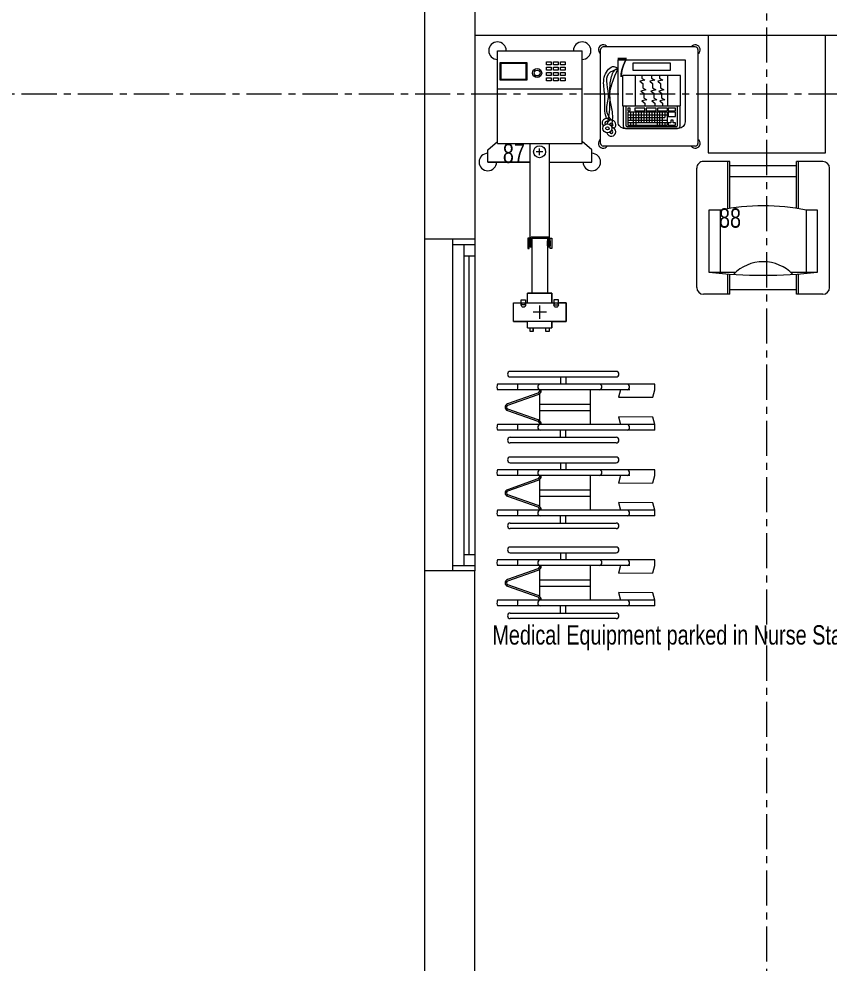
# Model space of a CAD drawing. Header units: millimetres. Extents: x 26027 to 581921, y 7230 to 233891.
# Drawn here: x 462471 to 466137, y 189363 to 193635 of the extents above; entities that cross this region are included whole.
import ezdxf

# ---------------------------------------------------------------- set-up
doc = ezdxf.new("R2010")
doc.units = ezdxf.units.MM
doc.header["$LTSCALE"] = 5
doc.linetypes.add('CENTER', pattern=[50.800000000000004, 31.75, -6.35, 6.35, -6.35])
doc.linetypes.add('HIDDEN2', pattern=[0.1875, 0.125, -0.0625])
doc.layers.get('0').update_dxf_attribs({"color": 252})
for name, color, linetype, lineweight in [('Aluminum', 252, 'Continuous', 5), ('E-ELEC-EQPM-2', 85, 'Continuous', 30), ('Medical Equipment and Furniture', 252, 'Continuous', 0), ('Medical Equipment and Furniture1', 252, 'Continuous', 5), ('Proj', 252, 'HIDDEN2', 5), ('Structure', 252, 'Continuous', 5), ('Walls', 252, 'Continuous', 5)]:
    doc.layers.add(name, color=color, linetype=linetype, lineweight=lineweight)
doc.layers.add('axes', color=252, linetype='Continuous')
doc.layers.add('EXF', color=7, linetype='Continuous', lineweight=30, true_color=0x4e7e3e)
doc.styles.add('X3G_ENTITY_257CFD', font='swisscl.ttf', dxfattribs={"height": 200})

# ---------------------------------------------------------------- blocks, each defined once
blk = doc.blocks.new('HF14449A-P')
for p, q in [((-0.2243775059751442, 0.0577370373966586), (-0.7026048648096104, 0.05773703739666241)), ((-0.04999999999999999, 0), (-0.7602007859651527, -5.054984208996416e-15)), ((-0.7026048648096106, 0.03233703739660326), (-0.2243775059751444, 0.03233703739659945)), ((-0.4762358073185771, 0.03205029861285438), (-0.4762358073185771, -0.0002950138872212758)), ((-0.4508358073185177, 0.03205029861285416), (-0.4508358073185179, -0.0002950138872215013)), ((-0.04999999999999999, -0.02546865540998122), (-0.04999999999999999, 0)), ((-0.1618031039336351, -0.02540000000006603), (-0.7597345173729635, -0.02540000000006154)), ((-0.5779570220005814, -0.04094671940020574), (-0.715803614172783, -0.0895781253343097)), ((-0.5699330887511544, -0.0249490048305598), (-0.5699330887511544, -0.03324462882808872)), ((-0.5635830887511395, -0.03462026651602752), (-0.5635830887511395, -0.02510498611284625)), ((-0.3406452755967694, -0.1836926569049857), (-0.3406452755967694, -0.02510498611284427)), ((-0.2045311156582478, -0.0254000000000658), (-0.2137922712057258, -0.05952686438313258)), ((-0.05894155976088927, -0.05841782636047377), (-0.04999999999999999, -0.02546865540998122)), ((-0.7136895064055186, -0.09556586718853083), (-0.5759671819457279, -0.04700435971061574)), ((-0.570845275597542, -0.0440487082108167), (-0.570845275597542, -0.1647392152101756)), ((-0.2137922712057258, -0.05952686438313258), (-0.05894155976088927, -0.05841782636047377)), ((-0.715803614172783, -0.1192097980866842), (-0.5779570220005821, -0.1678412040207864)), ((-0.5759671819457277, -0.1617835637103768), (-0.7136895064055184, -0.1132220562324626)), ((-0.570845275597542, -0.08993485218987125), (-0.3406452755967694, -0.08993485218987127)), ((-0.570845275597542, -0.1188530712311206), (-0.3406452755967694, -0.1188530712311206)), ((-0.05894155976089149, -0.1493492852977452), (-0.2137922712057282, -0.1482402472750863)), ((-0.2137922712057282, -0.1482402472750863), (-0.2045312076090601, -0.1823667728243303)), ((-0.04990334317732587, -0.18265463148602), (-0.05894155976089149, -0.1493492852977452)), ((-0.05000000000000066, -0.1826621255453766), (-0.7602007859651534, -0.1826621255453819)), ((-0.05000000000000066, -0.2077671116582189), (-0.7592690704582763, -0.2077671116582242)), ((-0.5699330887511542, -0.1755432945929038), (-0.5699330887511542, -0.1836926569049863)), ((-0.5635830887511393, -0.1836926569049863), (-0.5635830887511393, -0.174167656904965)), ((-0.476235807318576, -0.2401124241582979), (-0.4762358073185762, -0.207767111658222)), ((-0.4508358073185166, -0.2401124241582974), (-0.4508358073185168, -0.2077671116582218)), ((-0.05000000000000066, -0.2077671116582189), (-0.05000000000000066, -0.1826621255453766)), ((-0.7026048648096095, -0.2403991629420465), (-0.2243775059751436, -0.2403991629420427)), ((-0.2243775059751433, -0.2657991629421019), (-0.7026048648096095, -0.2657991629421059))]:
    blk.add_line(p, q)
for centre, radius, start, end in [((-0.7026048648096104, 0.04503703739663294), 0.01270000000002967, 90, 180), ((-0.7026048648096104, 0.04503703739663294), 0.01270000000002961, 180, 270), ((-0.2243775059751444, 0.04503703739662913), 0.0127000000000296, 0, 89.99999999999841), ((-0.2243775059751444, 0.04503703739662913), 0.01270000000002961, 270, 0), ((-0.566079508239445, -0.01284776864409838), 0.01270000000002961, 98.73327038483916, 261.2511914792197), ((-0.5847926271257111, -0.0257948213360439), 0.01662244002466088, 294.2819703179935, 333.3731708131581), ((-0.5847926271257111, -0.0257948213360439), 0.02297244002467565, 292.5925545036951, 337.4074454963046), ((-0.301022758555312, -0.01288636813252329), 0.01270000000002962, 279.8277505499607, 82.50015573991185), ((-0.7105766807991707, -0.1043939617104967), 0.01571081920264343, 109.4325194380774, 250.5674805619225), ((-0.7105766807991707, -0.1043939617104967), 0.009360819202628655, 109.4228781946352, 250.5771218053662), ((-0.5847926271257107, -0.1829931020849487), 0.01662244002466079, 26.62682918684179, 65.71802968200791), ((-0.5847926271257107, -0.1829931020849487), 0.02297244002467567, 22.59255450369536, 67.40744549630338), ((-0.5660795082394439, -0.1952143569013449), 0.01270000000002957, 98.74880852078181, 261.2667296151592), ((-0.7026048648096095, -0.2530991629420762), 0.01270000000002958, 90, 180), ((-0.7026048648096095, -0.2530991629420762), 0.01270000000002967, 180, 270), ((-0.2243775059751433, -0.2530991629420724), 0.01270000000002959, 0, 90.00000000000159), ((-0.2243775059751433, -0.2530991629420724), 0.01270000000002961, 270, 0)]:
    blk.add_arc(centre, radius, start, end)
for centre, major_axis, ratio, start_param, end_param in [((-0.7597345173729635, -0.01255223135597267), (-5.915017985722951e-17, 0.01270000000002961), 0.2413765849549183, 0.1526955143072228, 3.141592653589811), ((-0.6698250405496151, -0.01270000510481024), (-3.162756151788923e-17, 0.012697209258653), 0.07812500689761234, 3.141592653589529, 6.498141927817123), ((-0.1757684522076221, -0.01248005796425654), (-1.059669164413782e-16, 0.01270000000002963), 0.9645786867561409, 3.250376864358358, 6.096806715279353), ((-0.759734928211715, -0.1952146186017943), (-1.451081288490829e-05, 0.01269126610106531), 0.2416784160878545, 0.1477409326276395, 3.289333586217433), ((-0.6698250405496158, -0.1953621306501871), (3.020299524565961e-17, 0.01269720925865308), 0.07812500689761107, 3.141592653589598, 6.498141927817073), ((-0.1757684522076228, -0.1951457014914397), (-1.231854239787966e-15, 0.01270000000002964), 0.9645786867561366, 3.252899155220677, 6.098307585245313)]:
    blk.add_ellipse(centre, major_axis=major_axis, ratio=ratio, start_param=start_param, end_param=end_param)
blk = doc.blocks.new('IC.9')
at = {"layer": 'Medical Equipment and Furniture1'}
for p, q in [((32.35900921220991, -23.41280864571269), (31.94300921220992, -23.41280864571269)), ((31.93100921220991, -23.84866390138617), (31.93100921220991, -23.42480864571269)), ((32.37100921220991, -23.42480864571269), (32.37100921220991, -23.84866390138617)), ((32.03313819378553, -23.67841996201236), (32.29017819378555, -23.67841996201241)), ((32.06601789378544, -23.70823846401538), (32.06601789378539, -23.74293886401546)), ((32.07801309378533, -23.70823846401544), (32.07801309378539, -23.76607246401554)), ((32.09000829378539, -23.70823846401535), (32.09000829378539, -23.76607246401528)), ((32.10200349378539, -23.70823846401544), (32.10200349378539, -23.7545056640156)), ((32.11399869378522, -23.70823846401544), (32.11399869378522, -23.7545056640154)), ((32.12599389378528, -23.70823846401538), (32.12599389378522, -23.75450566401551)), ((32.13798909378511, -23.70823846401538), (32.13798909378517, -23.75450566401523)), ((32.14998429378517, -23.70823846401555), (32.14998429378511, -23.75450566401534)), ((32.16197949378511, -23.70823846401544), (32.16197949378522, -23.75450566401548)), ((32.17397469378511, -23.70823846401535), (32.17397469378511, -23.75450566401534)), ((32.18596989378511, -23.70823846401544), (32.18596989378517, -23.76607246401539)), ((32.19796509378511, -23.70823846401535), (32.19796509378506, -23.76607246401539)), ((32.20996029378495, -23.70823846401549), (32.20996029378495, -23.76607246401539)), ((32.22195549378495, -23.70823846401544), (32.22195549378495, -23.7313720640154)), ((32.05402269378544, -23.71980526401541), (32.23395069378546, -23.71980526401546)), ((32.05402269378556, -23.73137206401535), (32.22195549378495, -23.7313720640154)), ((32.0540226937855, -23.74293886401557), (32.23395069378557, -23.74293886401546)), ((32.0540226937855, -23.75450566401548), (32.23395069378563, -23.7545056640154)), ((32.0660178937855, -23.7545056640154), (32.0660178937855, -23.76607246401548)), ((32.22195549378495, -23.7545056640154), (32.221955493785, -23.76607246401551)), ((32.35900921220991, -23.86066390138618), (31.94300921220992, -23.86066390138618))]:
    blk.add_line(p, q, dxfattribs=at)
blk.add_lwpolyline([(32.28285819378556, -23.78123596201237), (32.04045819378553, -23.78123596201237, -0.414213562373095), (32.01045819378555, -23.75123596201237), (32.01045819378555, -23.47107681617243), (32.31285819378559, -23.47107681617243), (32.31285819378559, -23.75123596201237, -0.414213562373095)], format="xyb", close=True, dxfattribs=at)
for points in [[(32.24562993178586, -23.51931305940261), (32.07768645578528, -23.51931305940261), (32.07768645578528, -23.48495281233352), (32.24562993178586, -23.48495281233352)], [(32.29285819378561, -23.5418910565152), (32.03045819378553, -23.5418910565152), (32.03045819378553, -23.67841996201238), (32.29285819378561, -23.67841996201238)], [(32.23538122862936, -23.5418910565152), (32.08793515894178, -23.5418910565152), (32.08793515894178, -23.67841996201236), (32.23538122862936, -23.67841996201236)], [(32.05402269378544, -23.70181246401543), (32.06494689378547, -23.7018124640154), (32.06494689378553, -23.68896046401542), (32.0540226937855, -23.68896046401528)], [(32.05402269378556, -23.76607246401539), (32.23395069378557, -23.76607246401548), (32.23395069378557, -23.70823846401541), (32.05402269378538, -23.70823846401544)], [(32.08615269378538, -23.70181246401549), (32.13113469378555, -23.70181246401521), (32.1311346937855, -23.68896046401542), (32.08615269378549, -23.68896046401551)], [(32.13756069378553, -23.70181246401526), (32.18254269378554, -23.70181246401549), (32.18254269378565, -23.68896046401531), (32.13756069378553, -23.68896046401537)], [(32.18896869378563, -23.70181246401543), (32.23395069378557, -23.70181246401535), (32.23395069378546, -23.68896046401531), (32.18896869378551, -23.68896046401551)], [(32.23716369378559, -23.70181246401529), (32.26929369378564, -23.70181246401535), (32.26929369378564, -23.68896046401551), (32.23716369378553, -23.68896046401537)], [(32.23716369378559, -23.72751646401537), (32.26929369378558, -23.72751646401545), (32.26929369378558, -23.70823846401535), (32.23716369378565, -23.7082384640153)], [(32.23716369378559, -23.76607246401534), (32.26929369378558, -23.76607246401539), (32.26929369378564, -23.75514826401542), (32.25836949378561, -23.7551482640153), (32.25836949378561, -23.74422406401544), (32.24808789378557, -23.7442240640155), (32.24808789378562, -23.75514826401547), (32.23716369378553, -23.75514826401533)]]:
    blk.add_lwpolyline(points, close=True, dxfattribs=at)
for points in [[(32.11674626712306, -23.5418910565152), (32.11674626712306, -23.55312414746118), (32.13129274384073, -23.56237481156856), (32.10881187438235, -23.56766111785333), (32.12137434779584, -23.57757275619181), (32.12137434779584, -23.59541360603015)], [(32.16165819378557, -23.5418910565152), (32.16165819378557, -23.55312414746118), (32.17620467050324, -23.56237481156856), (32.15372380104486, -23.56766111785333), (32.1662862744584, -23.57757275619181), (32.1662862744584, -23.59541360603015)], [(32.19741196313475, -23.5418910565152), (32.19741196313475, -23.55312414746118), (32.21195843985248, -23.56237481156856), (32.18947757039405, -23.56766111785333), (32.20204004380759, -23.57757275619181), (32.20204004380759, -23.59541360603015)], [(32.12137434779584, -23.58649318111097), (32.12137434779584, -23.59772627205695), (32.13592082451356, -23.60697693616436), (32.11343995505513, -23.61226324244913), (32.12600242846867, -23.62217488078758), (32.12600242846867, -23.64001573062592)], [(32.1662862744584, -23.58649318111097), (32.1662862744584, -23.59772627205695), (32.18083275117607, -23.60697693616436), (32.15835188171764, -23.61226324244913), (32.17091435513117, -23.62217488078758), (32.17091435513117, -23.64001573062592)], [(32.20204004380759, -23.58649318111097), (32.20204004380759, -23.59772627205695), (32.21658652052531, -23.60697693616436), (32.19410565106688, -23.61226324244913), (32.20666812448042, -23.62217488078758), (32.20666812448042, -23.64001573062592)], [(32.12600242846867, -23.63109530570676), (32.12600242846867, -23.64232839665274), (32.14054890518639, -23.65157906076013), (32.11806803572796, -23.6568653670449), (32.1306305091415, -23.66677700538338), (32.1306305091415, -23.67841996201238)], [(32.17091435513117, -23.63109530570676), (32.17091435513117, -23.64232839665274), (32.1854608318489, -23.65157906076013), (32.16297996239047, -23.6568653670449), (32.175542435804, -23.66677700538338), (32.175542435804, -23.67841996201238)], [(32.20666812448042, -23.63109530570676), (32.20666812448042, -23.64232839665274), (32.22121460119808, -23.65157906076013), (32.19873373173971, -23.6568653670449), (32.21129620515325, -23.66677700538338), (32.21129620515325, -23.67841996201238)]]:
    blk.add_lwpolyline(points, dxfattribs=at)
for points in [[(32.03313819378553, -23.67841996201236), (32.03313819378548, -23.77021996201239, 0.4142135623732891), (32.04415419378552, -23.7812359620124), (32.27916219378562, -23.78123596201235, 0.4142135623734691), (32.29017819378566, -23.77021996201233), (32.29017819378555, -23.67841996201241)], [(32.04438369378556, -23.67841996201224), (32.04438369378545, -23.76607246401539, 0.414213562373095), (32.05080969378548, -23.77249846401551), (32.2725066937856, -23.77249846401551, 0.414213562373095), (32.27893269378558, -23.76607246401539), (32.27893269378558, -23.67841996201236)]]:
    blk.add_lwpolyline(points, format="xyb", dxfattribs=at)
for radius in [0.02020037412835518, 0.007369391614687629]:
    blk.add_circle((31.96192594937924, -23.78070605433834), radius, dxfattribs=at)
for centre, radius, start, end in [((31.94300921220992, -23.42480864571269), 0.02184401728573721, 33.32239747338802, 236.6776025268943), ((31.94300921220992, -23.42480864571269), 0.012, 90, 180), ((32.35900921220991, -23.42480864571269), 0.02184401728573721, 303.3223974731058, 146.677602526612), ((32.35900921220991, -23.42480864571269), 0.012, 0, 90), ((31.95792985451271, -23.75674487071586), 0.02020037412835518, 36.58801319847039, 226.4298396665764), ((31.95792985451271, -23.75674487071586), 0.007369391614687629, 39.18351800137962, 230.7800821151149), ((31.97990837627907, -23.76406641235812), 0.02020037412835518, 306.531056733292, 170.1101918550076), ((31.97924236046794, -23.79601457454564), 0.02020037412835518, 193.6255468927605, 83.41806949186697), ((31.97924236046794, -23.79601457454564), 0.007369391614687629, 196.5334988627646, 80.51011752260426), ((31.97990837627907, -23.76406641235812), 0.007369391614687629, 269.7291609013587, 175.8287378496676), ((31.94300921220992, -23.84866390138617), 0.02184401728573721, 123.3223974731057, 326.677602526612), ((32.35900921220991, -23.84866390138617), 0.02184401728573721, 213.322397473388, 56.67760252689428), ((31.94300921220992, -23.84866390138617), 0.012, 180, 270), ((32.35900921220991, -23.84866390138617), 0.012, 270, 0)]:
    blk.add_arc(centre, radius, start, end, dxfattribs=at)
for points in [[(31.95792985451271, -23.7365444965875), (31.95032549880409, -23.70285985146134), (31.95075222426294, -23.65381586102754), (31.94787695892438, -23.60988413190094), (31.95060746170219, -23.54098066740173), (31.99088386311257, -23.50141245908048), (32.01060019978826, -23.51030313272142)], [(31.97990837627907, -23.74386603822975), (31.95945094171782, -23.70418204785082), (31.96630771763529, -23.64079670167916), (31.96802218169404, -23.53286997310477), (32.01045819378555, -23.51059940586703)], [(31.98155780537832, -23.77594734180684), (31.98484704826683, -23.70671363369991), (31.97359795755614, -23.64512172664013), (32.01045819378555, -23.51059940586703), (32.01060019978826, -23.51030313272142)]]:
    blk.add_spline(points, degree=3, dxfattribs=at)
blk.add_open_spline([(31.96192594937924, -23.76050568020997), (31.96559744590468, -23.74271138166634), (31.97642022990829, -23.6902576074898), (31.97173908958501, -23.61521641067691), (31.97523445304302, -23.55232320440797), (31.99538639805877, -23.50941739577567), (32.0104581937855, -23.51059940586703)], degree=3, knots=[0, 0, 0, 0, 54.60149237066082, 160.9534842570858, 215.6461979976567, 261.9934536385832, 261.9934536385832, 261.9934536385832, 261.9934536385832], dxfattribs=at)
blk = doc.blocks.new('IC.15')
at = {"layer": 'Medical Equipment and Furniture1'}
for p, q in [((39.14065646081735, -21.9512657528137), (39.10277658437076, -21.99501575281374)), ((39.19649791079314, -21.9512657528137), (39.14065646081735, -21.9512657528137)), ((39.19649791079314, -22.1432657528137), (39.19649791079337, -21.9512657528137)), ((38.69309873401676, -22.37751575281368), (38.69309873401676, -21.99501575281374)), ((39.11309873401683, -21.99501575281374), (38.69309873401676, -21.99501575281374)), ((38.86741137594981, -21.99501575281374), (38.86741137594981, -22.37751575281368)), ((39.11309873401683, -22.14326575281461), (39.11309873401683, -21.99501575281374)), ((39.91791357378224, -22.06779817599499), (39.83260124440608, -22.06779827349737)), ((39.83260124440608, -22.06779827349737), (39.83260124440699, -22.0975357140228)), ((39.91791362253412, -22.1314218199982), (39.91791357378224, -22.06779817599499)), ((39.8326012444079, -22.13142186875098), (39.78922016866954, -22.13142186875189)), ((39.7892202661692, -22.13142211250147), (39.78922026617238, -22.24110939312845)), ((39.94649547700305, -22.13142186874734), (39.91791372003399, -22.13142186874825)), ((39.94649547700647, -22.24110914937432), (39.94649547700305, -22.13142186874734)), ((39.11309873401683, -22.22926575281463), (39.11309873401683, -22.14326575281461)), ((39.11309873401683, -22.14326575281461), (39.58064526617113, -22.14326575281461)), ((39.14959873401676, -22.17204451514021), (39.14959873401676, -22.20248699048898)), ((39.5806452661709, -22.14756575281467), (39.53557634472418, -22.14756575281444)), ((39.53557634472418, -22.14756575281444), (39.53557634472418, -22.2249657528148)), ((39.5806452661709, -22.14326575281461), (39.5806452661709, -22.14756575281467)), ((39.87525748222265, -22.15581801247413), (39.87525748222265, -22.21670296317143)), ((39.94623009120755, -22.14436260734988), (39.9621464993038, -22.14436332358446)), ((39.96214591430521, -22.15850079530946), (39.94649561813526, -22.15850016899435)), ((39.9621464993038, -22.14436332358446), (39.96214591430521, -22.15850079530946)), ((39.16481997169126, -22.18726575281471), (39.13437749634249, -22.18726575281471)), ((39.90569995757119, -22.18626048782266), (39.84481500687389, -22.18626048782266)), ((39.96214367181142, -22.21553818123516), (39.94649547700556, -22.21553818123584)), ((39.96214367181142, -22.21553818123516), (39.96214313556288, -22.2296756529604)), ((39.11309873401683, -22.37751575281368), (39.11309873401683, -22.22926575281463)), ((39.5806452661709, -22.22926575281463), (39.11309873401683, -22.22926575281463)), ((39.19649791079337, -22.42126575281372), (39.19649791079314, -22.22926575281372)), ((39.19649791079314, -22.22926575281372), (39.19649791079337, -22.42126575281372)), ((39.5806452661709, -22.2249657528148), (39.53557634472418, -22.2249657528148)), ((39.5806452661709, -22.2249657528148), (39.5806452661709, -22.22926575281463)), ((39.83260124441131, -22.24110914937751), (39.78922021742255, -22.24110914937864)), ((39.83260134191096, -22.2457354176247), (39.83260134191096, -22.24110944187669)), ((39.91791372003922, -22.30472270214841), (39.91791372003718, -22.24110914937478)), ((39.94649547700647, -22.24110914937432), (39.91791372003718, -22.24110914937478)), ((39.96214313556288, -22.2296756529604), (39.94622989645313, -22.22967501611924)), ((39.8326013906626, -22.30472279965079), (39.83260139066169, -22.27498535912559)), ((39.91791372003922, -22.30472270214841), (39.8326013906626, -22.30472279965079)), ((39.11309873401683, -22.37751575281368), (38.69309873401676, -22.37751575281368)), ((39.14065646081735, -22.42126575281372), (39.10277658437121, -22.37751575281368)), ((39.19649791079314, -22.42126575281372), (39.14065646081735, -22.42126575281372))]:
    blk.add_line(p, q, dxfattribs=at)
for points in [[(38.75644712077155, -22.07131417890082), (38.75644712077155, -22.09250195107779), (38.7437264238547, -22.09250195107779), (38.7437264238547, -22.07131417890082)], [(38.78056257876642, -22.07131417890082), (38.78056257876642, -22.09250195107779), (38.76784188184956, -22.09250195107779), (38.76784188184956, -22.07131417890082)], [(38.80467803676129, -22.07131417890082), (38.80467803676129, -22.09250195107779), (38.79195733984443, -22.09250195107779), (38.79195733984443, -22.07131417890082)], [(38.82879349475616, -22.07131417890082), (38.82879349475616, -22.09250195107779), (38.8160727978393, -22.09250195107779), (38.8160727978393, -22.07131417890082)], [(39.83260124440608, -22.06779827349737), (39.91791372003195, -22.06779827349487), (39.91791372003922, -22.30472270214841), (39.83260124441313, -22.30472270215091)], [(38.75644712077155, -22.10286452960781), (38.75644712077155, -22.12405230178501), (38.7437264238547, -22.12405230178501), (38.7437264238547, -22.10286452960781)], [(38.78056257876642, -22.10286452960781), (38.78056257876642, -22.12405230178501), (38.76784188184956, -22.12405230178501), (38.76784188184956, -22.10286452960781)], [(38.80467803676129, -22.10286452960781), (38.80467803676129, -22.12405230178501), (38.79195733984443, -22.12405230178501), (38.79195733984443, -22.10286452960781)], [(38.82879349475616, -22.10286452960781), (38.82879349475616, -22.12405230178501), (38.8160727978393, -22.12405230178501), (38.8160727978393, -22.10286452960781)], [(39.58738884472405, -22.1320157528146), (39.58738884472405, -22.13876575281461), (39.53976384472412, -22.13876575281461), (39.53976384472412, -22.1320157528146)], [(39.84243685838146, -22.10234222137251), (39.81881641937753, -22.10234222137342), (39.81881641937798, -22.12225303693981), (39.84243685838192, -22.12244405788942)], [(38.75644712077155, -22.13441488031481), (38.75644712077155, -22.15560265249201), (38.7437264238547, -22.15560265249201), (38.7437264238547, -22.13441488031481)], [(38.78056257876642, -22.13441488031481), (38.78056257876642, -22.15560265249201), (38.76784188184956, -22.15560265249201), (38.76784188184956, -22.13441488031481)], [(38.80467803676129, -22.13441488031481), (38.80467803676129, -22.15560265249201), (38.79195733984443, -22.15560265249201), (38.79195733984443, -22.13441488031481)], [(38.82879349475616, -22.13441488031481), (38.82879349475616, -22.15560265249201), (38.8160727978393, -22.15560265249201), (38.8160727978393, -22.13441488031481)], [(39.78922026617079, -22.1514357528149), (39.78922026617079, -22.22109575281502), (39.54014526617084, -22.22109575281502), (39.54014526617084, -22.1514357528149)], [(39.57482634472399, -22.13876575281461), (39.57482634472399, -22.14326575281461), (39.55232634472418, -22.14326575281461), (39.55232634472418, -22.13876575281461)], [(39.57482634472399, -22.14756575281444), (39.57482634472399, -22.15206575281445), (39.55232634472418, -22.15206575281445), (39.55232634472418, -22.14756575281444)], [(39.94623009120755, -22.14436260734988), (39.96214591430476, -22.14436260734942), (39.96214591430521, -22.15850079530946), (39.94623009120801, -22.15850079531015)], [(39.94649547700556, -22.21553818123584), (39.96214313556243, -22.21553818123516), (39.96214313556288, -22.2296756529604), (39.94649547700624, -22.22967565296108)], [(38.82686683196266, -22.24548595136594), (38.82686683196266, -22.36456871661721), (38.74598457060074, -22.36456871661721), (38.74598457060074, -22.24548595136594)], [(38.82311683196281, -22.24923595136579), (38.82311683196281, -22.36081871661736), (38.74973457060082, -22.36081871661736), (38.74973457060082, -22.24923595136579)], [(39.58738884472405, -22.2405157528151), (39.58738884472405, -22.23376575281509), (39.53976384472412, -22.23376575281509), (39.53976384472412, -22.2405157528151)], [(39.57482634472399, -22.2249657528148), (39.57482634472399, -22.22046575281479), (39.55232634472418, -22.22046575281479), (39.55232634472418, -22.2249657528148)], [(39.57482634472399, -22.23376575281509), (39.57482634472399, -22.22926575281508), (39.55232634472418, -22.22926575281508), (39.55232634472418, -22.23376575281509)], [(39.84243685838601, -22.27017875427487), (39.8188164193823, -22.27017875427578), (39.81881641938185, -22.25026793870961), (39.84243685838555, -22.25007691775795)]]:
    blk.add_lwpolyline(points, close=True, dxfattribs=at)
for points in [[(39.83260134191096, -22.24110914937751), (39.78922026617238, -22.24110914937864), (39.7892202661692, -22.13142211250147), (39.8326012444079, -22.13142211250056)], [(39.91791362253412, -22.1314221124976), (39.94649547700305, -22.13142211249692)], [(39.94649547700647, -22.24110914937432), (39.91791372003718, -22.24110914937478)]]:
    blk.add_lwpolyline(points, dxfattribs=at)
for centre, radius in [((39.84243685838169, -22.11239313963119), 0.01005091825833141), ((39.8424402366204, -22.11215783763578), 0.01005091825833141), ((39.14959873401676, -22.18726575281471), 0.027123966656014), ((38.79394624359429, -22.19834828892908), 0.02063505186326802), ((38.79394624359429, -22.19834828892908), 0.01313505186326802), ((39.84243685838601, -22.26012783601641), 0.01005091825833141)]:
    blk.add_circle(centre, radius, dxfattribs=at)
for centre, start, end in [((39.19649791079314, -21.9512657528137), 270, 180), ((38.69309873401676, -21.99501575281374), 0, 270), ((38.69309873401676, -22.37751575281368), 90, 0), ((39.19649791079314, -22.42126575281372), 180, 90)]:
    blk.add_arc(centre, 0.03953529688389972, start, end, dxfattribs=at)
blk = doc.blocks.new('ME11218-P')
at = {"layer": 'Medical Equipment and Furniture1'}
for p, q in [((0.01499999999992951, 0.5799999999999841), (0.1349999999999909, 0.5799999999999841)), ((0.125, 0.5799999999999841), (0.125, 0.4883125618935651)), ((0.1349999999999909, 0.5799999999999841), (0.1349999999999909, 0.4890594810876223)), ((0.1349999999999909, 0.5600000000000023), (0.4350000000000023, 0.5599999999999739)), ((0.4350000000000023, 0.5800000000000125), (0.5550000000000068, 0.5800000000000125)), ((0.4350000000000023, 0.5800000000000125), (0.4350000000000023, 0.4890594810876223)), ((0.44500000000005, 0.5799999999999841), (0.4449999999999932, 0.4883125618935651)), ((-0.01499999999998636, 0.549999999999983), (-0.0150000000000432, 0.01000000000001933)), ((0.5849999999999227, 0.549999999999983), (0.5849999999999227, 0.009999999999990905)), ((0.1613316734856198, 0.4799999999999613), (0.04000000000002046, 0.4799999999999898)), ((0.04000000000002046, 0.4799999999999898), (0.04000000000002046, 0.1999999999999886)), ((0.08999999999997499, 0.4799999999999898), (0.09000000000003183, 0.1999999999999886)), ((0.5299999999999727, 0.4799999999999898), (0.4086683265143165, 0.4799999999999898)), ((0.4799999999999613, 0.1999999999999886), (0.4799999999999613, 0.4799999999999898)), ((0.5299999999999727, 0.1999999999999886), (0.5299999999999727, 0.4799999999999898)), ((0.04000000000002046, 0.1999999999999886), (0.09000000000003183, 0.1999999999999602)), ((0.1249999999999432, 0.1934183749043825), (0.1249999999999432, -0.02000000000001023)), ((0.1349999999999909, 0.1917833953973229), (0.1349999999999909, -0.02000000000001023)), ((0.4350000000000023, 0.1917833953972945), (0.4350000000000023, -0.02000000000001023)), ((0.4449999999999932, 0.1934183749043825), (0.4449999999999932, -0.02000000000001023)), ((0.4799999999999613, 0.1999999999999886), (0.5299999999999727, 0.1999999999999886)), ((0.1349999999999909, 0.05000000000001137), (0.4350000000000023, 0.04999999999998295)), ((0.1349999999999341, 0), (0.4350000000000023, 0)), ((0.01499999999998636, -0.02000000000001023), (0.1349999999999909, -0.02000000000001023)), ((0.4350000000000023, -0.02000000000001023), (0.5550000000000637, -0.02000000000001023))]:
    blk.add_line(p, q, dxfattribs=at)
for centre, radius, start, end in [((0.01499999999998636, 0.5500000000000114), 0.03, 90, 180), ((0.5550000000000068, 0.549999999999983), 0.03, 0, 90), ((0.2849999999999682, -1.58650499296084), 2.080977627446308, 83.23870720670634, 96.7612927932969), ((0.285000000000025, 0.620773040320671), 0.1873790379524683, 224.2026724167708, 315.7973275832327), ((0.285000000000025, 1.140625), 0.9606249999999923, 258.2879728291412, 281.7120271708557), ((0.01499999999992951, 0.009999999999990905), 0.03, 180, 270), ((0.5550000000000068, 0.009999999999990905), 0.03, 270, 0)]:
    blk.add_arc(centre, radius, start, end, dxfattribs=at)

msp = doc.modelspace()

# ---------------------------------------------------------------- hatches: boundary and pattern name
at = {"layer": 'E-ELEC-EQPM-2'}
h = msp.add_hatch(dxfattribs=at)
h.set_pattern_fill('CROSS', color=85, scale=10)
h.set_pattern_definition([(0, (368880, 104830), (63.5, 63.5), [31.75, -95.25]), (90, (368895.875, 104814.125), (-63.5, 63.5), [31.75, -95.25])])
edge = h.paths.add_edge_path()
edge.add_line((457685.5805821609, 145694.3195861611), (457685.5805821609, 152806.0910329409))
edge.add_line((457685.5805821609, 152806.0910329409), (462487.4387223399, 152806.0910329409))
edge.add_line((462487.4387223399, 152806.0910329409), (462487.4387223399, 145900.8633513025))
edge.add_line((462487.4387223399, 145900.8633513025), (462587.4387223399, 145901.07854283))
edge.add_line((462587.4387223399, 145901.07854283), (462587.4387223399, 152806.0910329409))
edge.add_line((462587.4387223399, 152806.0910329409), (464555.8534962947, 152806.0910329409))
edge.add_line((464555.8534962947, 152806.0910329409), (469284.3606273409, 152806.0910329409))
edge.add_line((469284.3606273409, 152806.0910329409), (471903.6841053321, 152806.0910329409))
edge.add_line((471903.6841053321, 152806.0910329409), (471903.6841053321, 142653.2076143116))
edge.add_line((471903.6841053321, 142653.2076143116), (478231.3999857062, 142645.8539563053))
edge.add_line((478231.3999857062, 142645.8539563053), (478231.3999857062, 142845.1626102547))
edge.add_line((478231.3999857062, 142845.1626102547), (472503.6841053321, 142845.1626102547))
edge.add_line((472503.6841053321, 142845.1626102547), (472503.6841053321, 157839.9508241836))
edge.add_line((472503.6841053321, 157839.9508241836), (472503.9865270359, 159009.1830498443))
edge.add_line((472503.9865270359, 159009.1830498443), (479768.5703363742, 159009.1830498443))
edge.add_line((479768.5703363742, 159009.1830498443), (479768.5703363742, 159109.1830498443))
edge.add_line((479768.5703363742, 159109.1830498443), (472503.6841053321, 159109.1830498443))
edge.add_line((472503.6841053321, 159109.1830498443), (472503.6841053321, 169315.5727623335))
edge.add_line((472503.6841053321, 169315.5727623335), (478921.1011613484, 169315.5727623335))
edge.add_line((478921.1011613484, 169315.5727623335), (484286.4138536844, 169315.5727623335))
edge.add_line((484286.4138536844, 169315.5727623335), (484286.4138536844, 166351.2083423738))
edge.add_line((484286.4138536844, 166351.2083423738), (484486.4138536844, 166351.2083423738))
edge.add_line((484486.4138536844, 166351.2083423738), (484486.4138536844, 169515.5727623335))
edge.add_line((484486.4138536844, 169515.5727623335), (479083.8395653449, 169515.5727623335))
edge.add_line((479083.8395653449, 169515.5727623335), (479083.8395653449, 190946.9336725573))
edge.add_line((479083.8395653449, 190946.9336725573), (479083.8395653449, 191341.6376440681))
edge.add_line((479083.8395653449, 191341.6376440681), (478883.8395653449, 191341.637644068))
edge.add_line((478883.8395653449, 191341.6376440681), (478883.8395653449, 195124.287794104))
edge.add_line((478883.8395653449, 195124.287794104), (477262.3735017299, 195124.287794104))
edge.add_line((477262.3735017299, 195124.287794104), (477262.3735017299, 205421.1782584076))
edge.add_line((477262.3735017299, 205421.1782584076), (474368.0307854209, 205421.1782584076))
edge.add_line((474368.0307854209, 205421.1782584076), (469356.9205660115, 205421.1782584076))
edge.add_line((469356.9205660115, 205421.1782584076), (469256.9205660115, 205421.1782584076))
edge.add_line((469256.9205660115, 205421.1782584076), (469256.9205660115, 204391.2801091498))
edge.add_line((469256.9205660115, 204391.2801091498), (469856.9205660115, 204391.2801091498))
edge.add_line((469856.9205660115, 204391.2801091498), (469856.9205660115, 204821.1782584076))
edge.add_line((469856.9205660115, 204821.1782584076), (471179.2586448835, 204821.1782584076))
edge.add_line((471179.2586448835, 204821.1782584076), (471179.2586448835, 204391.2801091498))
edge.add_line((471179.2586448835, 204391.2801091498), (471779.2586448835, 204391.2801091498))
edge.add_line((471779.2586448835, 204391.2801091498), (471779.2586448835, 204821.1782584076))
edge.add_line((471779.2586448835, 204821.1782584076), (476662.3735017299, 204821.1782584076))
edge.add_line((476662.3735017299, 204821.1782584076), (476662.3735017299, 194457.5585202372))
edge.add_line((476662.3735017299, 194457.5585202372), (478283.8395653449, 194457.5585202372))
edge.add_line((478283.8395653449, 194457.5585202372), (478283.8395653449, 169915.5727623335))
edge.add_line((478283.8395653449, 169915.5727623335), (471903.6841053321, 169915.5727623335))
edge.add_line((471903.6841053321, 169915.5727623335), (471903.6841053321, 159211.9540530808))
edge.add_line((471903.6841053321, 159211.9540530808), (470513.7255634671, 159211.9540530808))
edge.add_line((470513.7255634671, 159211.9540530808), (470513.7255634671, 159111.9540530808))
edge.add_line((470513.7255634671, 159111.9540530808), (471903.6841053321, 159111.9540530808))
edge.add_line((471903.6841053321, 159111.9540530808), (471903.6841053321, 153006.0910329409))
edge.add_line((471903.6841053321, 153006.0910329409), (462587.4387223399, 153006.0910329407))
edge.add_line((462587.4387223399, 153006.0910329407), (462487.4387223399, 152906.0910329409))
edge.add_line((462487.4387223399, 152906.0910329409), (457585.5805821609, 152906.0910329409))
edge.add_line((457585.5805821609, 152906.0910329409), (457585.5805821609, 145694.3195861611))
at = {"layer": 'EXF'}
h = msp.add_hatch(dxfattribs=at)
h.set_pattern_fill('CROSS', color=256, scale=10)
h.set_pattern_definition([(0, (0, -2.91038304567337e-11), (63.5, 63.5), [31.75, -95.25]), (90, (15.875, -15.8750000000291), (-63.5, 63.5), [31.75, -95.25])])
edge = h.paths.add_edge_path()
edge.add_line((464555.8534962947, 152806.0910329409), (469284.3606273409, 152806.0910329409))
edge.add_line((469284.3606273409, 152806.0910329409), (471903.6841053321, 152806.0910329409))
edge.add_line((471903.6841053321, 152806.0910329409), (471903.6841053321, 142653.2076143116))
edge.add_line((471903.6841053321, 142653.2076143116), (478231.3999857062, 142645.8539563053))
edge.add_line((478231.3999857062, 142645.8539563053), (478231.3999857062, 142845.1626102547))
edge.add_line((478231.3999857062, 142845.1626102547), (472503.6841053321, 142845.1626102547))
edge.add_line((472503.6841053321, 142845.1626102547), (472503.6841053321, 157839.9508241836))
edge.add_line((472503.6841053321, 157839.9508241836), (472503.9865270359, 159009.1830498443))
edge.add_line((472503.9865270359, 159009.1830498443), (479768.5703363742, 159009.1830498443))
edge.add_line((479768.5703363742, 159009.1830498443), (479768.5703363742, 159109.1830498443))
edge.add_line((479768.5703363742, 159109.1830498443), (472503.6841053321, 159109.1830498443))
edge.add_line((472503.6841053321, 159109.1830498443), (472503.6841053321, 169315.5727623335))
edge.add_line((472503.6841053321, 169315.5727623335), (478921.1011613484, 169315.5727623335))
edge.add_line((478921.1011613484, 169315.5727623335), (484286.4138536844, 169315.5727623335))
edge.add_line((484286.4138536844, 169315.5727623335), (484286.4138536844, 166351.2083423738))
edge.add_line((484286.4138536844, 166351.2083423738), (484486.4138536844, 166351.2083423738))
edge.add_line((484486.4138536844, 166351.2083423738), (484486.4138536844, 169515.5727623335))
edge.add_line((484486.4138536844, 169515.5727623335), (479083.8395653449, 169515.5727623335))
edge.add_line((479083.8395653449, 169515.5727623335), (479083.8395653449, 190946.9336725573))
edge.add_line((479083.8395653449, 190946.9336725573), (479083.8395653449, 191341.6376440681))
edge.add_line((479083.8395653449, 191341.6376440681), (478883.8395653449, 191341.637644068))
edge.add_line((478883.8395653449, 191341.6376440681), (478883.8395653449, 195124.287794104))
edge.add_line((478883.8395653449, 195124.287794104), (477262.3735017299, 195124.287794104))
edge.add_line((477262.3735017299, 195124.287794104), (477262.3735017299, 205421.1782584076))
edge.add_line((477262.3735017299, 205421.1782584076), (474368.0307854209, 205421.1782584076))
edge.add_line((474368.0307854209, 205421.1782584076), (469356.9205660115, 205421.1782584076))
edge.add_line((469356.9205660115, 205421.1782584076), (469256.9205660115, 205421.1782584076))
edge.add_line((469256.9205660115, 205421.1782584076), (469256.9205660115, 204391.2801091498))
edge.add_line((469256.9205660115, 204391.2801091498), (469856.9205660115, 204391.2801091498))
edge.add_line((469856.9205660115, 204391.2801091498), (469856.9205660115, 204821.1782584076))
edge.add_line((469856.9205660115, 204821.1782584076), (471179.2586448835, 204821.1782584076))
edge.add_line((471179.2586448835, 204821.1782584076), (471179.2586448835, 204391.2801091498))
edge.add_line((471179.2586448835, 204391.2801091498), (471779.2586448835, 204391.2801091498))
edge.add_line((471779.2586448835, 204391.2801091498), (471779.2586448835, 204821.1782584076))
edge.add_line((471779.2586448835, 204821.1782584076), (476662.3735017299, 204821.1782584076))
edge.add_line((476662.3735017299, 204821.1782584076), (476662.3735017299, 194457.5585202372))
edge.add_line((476662.3735017299, 194457.5585202372), (478283.8395653449, 194457.5585202372))
edge.add_line((478283.8395653449, 194457.5585202372), (478283.8395653449, 169915.5727623335))
edge.add_line((478283.8395653449, 169915.5727623335), (471903.6841053321, 169915.5727623335))
edge.add_line((471903.6841053321, 169915.5727623335), (471903.6841053321, 159211.9540530808))
edge.add_line((471903.6841053321, 159211.9540530808), (470513.7255634671, 159211.9540530808))
edge.add_line((470513.7255634671, 159211.9540530808), (470513.7255634671, 159111.9540530808))
edge.add_line((470513.7255634671, 159111.9540530808), (471903.6841053321, 159111.9540530808))
edge.add_line((471903.6841053321, 159111.9540530808), (471903.6841053321, 153006.0910329409))
edge.add_line((471903.6841053321, 153006.0910329409), (462587.4387223399, 153006.0910329407))

# ---------------------------------------------------------------- linework, layer by layer
at = {"layer": 'Aluminum'}
for p, q in [((464430.8119014823, 192639.7662618815, 2.361867224041323), (464430.8119014846, 191139.7662618815, 2.361867224041323)), ((464530.8119014823, 192639.7662618815, 2.361867224041323), (464530.8119014846, 191139.7662618815, 2.361867224041323)), ((464430.8119014823, 192614.7662618815, 2.361867224041323), (464530.8119014823, 192614.7662618815, 2.361867224041323)), ((464480.8119014823, 192614.7662618815, 2.361867224041323), (464480.8119014846, 191164.7662618815, 2.361867224041323)), ((464480.8119014823, 192564.7662618815, 2.361867224041323), (464530.8119014823, 192564.7662618815, 2.361867224041323)), ((464505.8119014846, 191214.7662618815, 2.361867224041323), (464505.8119014823, 192564.7662618815, 2.361867224041323)), ((464480.8119014846, 191214.7662618815, 2.361867224041323), (464530.8119014846, 191214.7662618815, 2.361867224041323)), ((464430.8119014846, 191164.7662618815, 2.361867224041323), (464530.8119014846, 191164.7662618815, 2.361867224041323))]:
    msp.add_line(p, q, dxfattribs=at)
at = {"layer": 'axes', "linetype": 'CENTER', "lineweight": 0}
for p, q in [((465850.8136326098, 120285.5883598276, 2.361868934011637), (465850.8136326098, 230891.1259078742, 2.361868934011637)), ((544175.8116164189, 193295.265920257, 2.361869228524742), (460984.268460267, 193295.265920257, 2.361869228524742))]:
    msp.add_line(p, q, dxfattribs=at)
at = {"layer": 'Proj'}
msp.add_line((464305.8119014846, 191139.7662618815, 2.361867224041323), (464305.8119014823, 192639.7662618815, 2.361867224041323), dxfattribs=at)
at = {"layer": 'Structure', "elevation": 2.361868934011574}
msp.add_lwpolyline([(465585.8126072865, 193030.2665009852), (466115.8126072865, 193030.2665009852), (466115.8126072865, 193560.2665009852), (465585.8126072865, 193560.2665009852)], close=True, dxfattribs=at)
at = {"layer": 'Walls'}
for p, q in [((464305.8117923811, 192639.7662618815, 2.361866340501511), (464305.8116832799, 194229.7672461092, 2.361868107581055)), ((464530.8116832799, 194229.7672461094, 2.361868107581055), (464530.8116832799, 192639.7662618815, 2.361868107581055)), ((468785.8126072865, 193560.2665009852, 2.361868934011574), (464530.8116832799, 193560.2665009852, 2.361868107581055)), ((464530.8120105844, 192639.7662618815, 2.361867224041323), (464305.8117923811, 192639.7662618815, 2.361867224041323)), ((464305.8118221024, 188269.7662620016, 2.361869523038339), (464305.8119312041, 191139.7662618815, 2.361869523038339)), ((464530.8119312041, 191139.7662618815, 2.361867224041323), (464305.8119312041, 191139.7662618815, 2.361867224041323)), ((464530.8115621451, 188269.7662620016, 2.361869523038339), (464530.8117923811, 191139.7662618817, 2.361869523038339))]:
    msp.add_line(p, q, dxfattribs=at)

# ---------------------------------------------------------------- block references
at = {"layer": 'Medical Equipment and Furniture', "xscale": 1000, "yscale": 1000, "zscale": 1000, "rotation": 270}
msp.add_blockref('IC.15', (487011.0026430897, 232184.5420099762, -2.944692747419708e-07), dxfattribs=at)
at = {"layer": 'Medical Equipment and Furniture', "xscale": 1000, "yscale": 1000, "zscale": 1000}
for name, p in [('IC.9', (433168.4242374648, 216921.176686503, -2.944692747419708e-07)), ('HF14449A-P', (465394.0045922305, 191984.1954912113, -2.944692747419708e-07)), ('HF14449A-P', (465394.0045922305, 191596.7406010793, -2.944692747419708e-07)), ('HF14449A-P', (465394.0045922305, 191189.9162632392, -2.944692747419708e-07))]:
    msp.add_blockref(name, p, dxfattribs=at)
at = {"layer": 'Medical Equipment and Furniture', "extrusion": (6.553502712713007e-15, 1.266914681304743e-09, -1), "xscale": -1000, "yscale": 1000, "zscale": 1000, "rotation": 180.0003354827372}
msp.add_blockref('ME11218-P', (-466119.2117456081, 192970.7094411841, 0.0002445469044443889), dxfattribs=at)

# ---------------------------------------------------------------- texts
at = {"layer": 'Medical Equipment and Furniture', "char_height": 87.47307164393663, "attachment_point": 2, "style": 'X3G_ENTITY_257CFD'}
for s, insert in [('7', (465196.9584632274, 193459.391220161, 0.0001321362104746981)), ('87', (464707.6118902757, 193071.4432759595, -2.944692747419708e-07)), ('88', (465684.2106226706, 192778.9285928363, -3.093977012369464e-07))]:
    msp.add_mtext(s, dxfattribs=dict(at, insert=insert))
at = {"layer": 'Medical Equipment and Furniture', "insert": (466013.4652138925, 190894.4230764294, -2.944692747419708e-07), "char_height": 87.47307164393663, "width": 3260.53706408931, "attachment_point": 2, "style": 'X3G_ENTITY_257CFD'}
msp.add_mtext('Medical Equipment parked in Nurse Station to be used in patient areas', dxfattribs=at)

doc.saveas('drawing.dxf')
